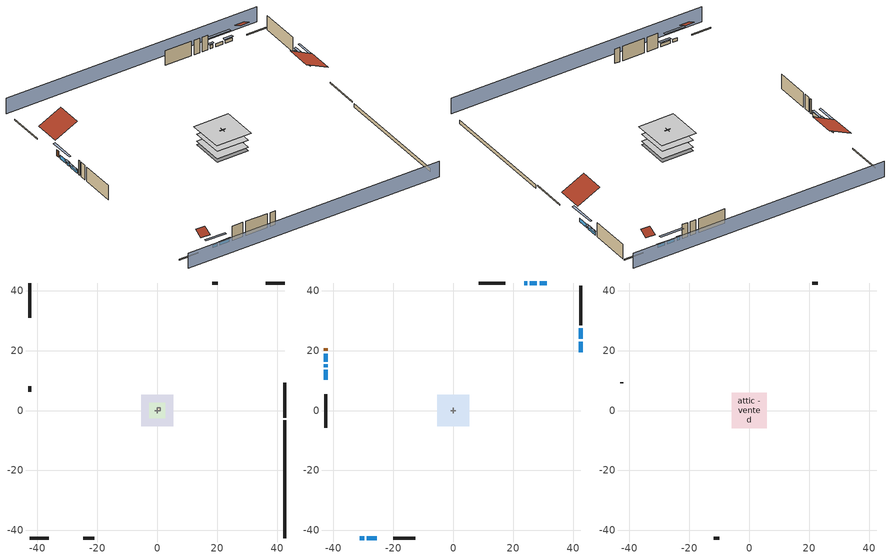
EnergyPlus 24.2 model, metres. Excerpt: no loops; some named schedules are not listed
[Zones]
crawlspace - vented
 floor foundation (Slab2 construction): -5.27,-5.27 -5.27,5.27 5.27,5.27 5.27,-5.27 z-0.91
 wall outside (RimJoist1 construction): 42.5,-2.35 42.5,9.17 z0.3:0.61
 wall outside (RimJoist2 construction): -42.5,-42.5 -36.1,-42.5 z0.3:0.61
 wall outside (RimJoist3 construction): -42.5,42.5 -42.5,30.98 z0.3:0.61
 wall outside (RimJoist4 construction): 42.5,42.5 36.1,42.5 z0.3:0.61
 wall foundation (FoundationWall1 construction): 42.5,-42.5 42.5,-3.28 z-0.91:0.3
furnace airloop ret air zone
 floor adiabatic (AdiabaticConst): 0,0 0,1 1,1 1,0 z0
 wall adiabatic (AdiabaticConst): 0,1 0,0 1,0 1,1 0,1 z0:1
 ceiling adiabatic (AdiabaticConst): 1,0 1,1 0,1 0,0 z1
garage
 floor foundation (Slab1 construction): -2.59,-2.59 -2.59,2.59 2.59,2.59 2.59,-2.59 z0
 wall outside (Wall1 construction): -24.6,-42.5 -20.94,-42.5 z0.3:5.18
 wall outside (Wall12 construction): 20.1,42.5 18.28,42.5 z0.3:5.18
 wall outside (Wall2 construction): -42.5,8.11 -42.5,6.28 z0.3:5.18
 wall to conditioned space (Wall5 construction Reversed): 0,-0.91 0,0.91 z0.3:5.18
 wall to conditioned space (Wall6 construction Reversed): 0.91,0 -0.91,0 z0.3:5.18
conditioned space
 floor to crawlspace - vented (Floor1 construction): -5.27,-5.27 -5.27,5.27 5.27,5.27 5.27,-5.27 z0.3
 floor to garage (Floor2 construction): -2.59,-2.59 -2.59,2.59 2.59,2.59 2.59,-2.59 z0.3
 floor adiabatic (AdiabaticFloorConstruction): -5.27,-5.27 -5.27,5.27 5.27,5.27 5.27,-5.27 z2.74
 wall outside (AdiabaticWallConstruction 1): -42.5,20.79 -42.5,19.87 z0.3:2.34
 wall outside (AdiabaticWallConstruction): 42.5,19.37 42.5,22.96 / 42.5,23.89 42.5,27.48 z0.3:1.52; 31.19,42.5 28.84,42.5 / 27.91,42.5 25.56,42.5 z0.3:1.34; -31.19,-42.5 -29.74,-42.5 z0.3:1.25; -28.82,-42.5 -25.53,-42.5 / -42.5,13.54 -42.5,10.31 z0.3:1.37; -42.5,18.94 -42.5,16.31 / 24.63,42.5 23.73,42.5 z0.3:1.49; -42.5,15.38 -42.5,14.47 z0.3:1.53
 wall outside (Wall3 construction): 42.5,28.41 42.5,41.58 z0.3:5.18
 wall outside (Wall4 construction): -20.02,-42.5 -12.7,-42.5 z0.3:5.18
 wall outside (Wall7 construction): -42.5,5.35 -42.5,-5.83 z0.3:5.18
 wall outside (Wall8 construction): 17.35,42.5 8.42,42.5 z0.3:5.18
 window (WindowConstruction): 42.5,19.37 42.5,22.96 z0.3:1.52
 window (WindowConstruction 9): 31.19,42.5 28.84,42.5 z0.3:1.34
 window (WindowConstruction 1): 42.5,23.89 42.5,27.48 z0.3:1.52
 window (WindowConstruction 2): -31.19,-42.5 -29.74,-42.5 z0.3:1.25
 window (WindowConstruction 3): -28.81,-42.5 -25.53,-42.5 z0.3:1.37
 window (WindowConstruction 4): -42.5,18.94 -42.5,16.31 z0.3:1.49
 window (WindowConstruction 5): -42.5,15.38 -42.5,14.47 z0.3:1.52
 window (WindowConstruction 6): -42.5,13.54 -42.5,10.31 z0.3:1.37
 window (WindowConstruction 7): 27.91,42.5 25.56,42.5 z0.3:1.34
 window (WindowConstruction 8): 24.63,42.5 23.73,42.5 z0.3:1.49
 door (Door): -42.5,20.79 -42.5,19.87 z0.3:2.34
 ceiling adiabatic (AdiabaticFloorConstruction): 5.27,-5.27 5.27,5.27 -5.27,5.27 -5.27,-5.27 z2.74
attic - vented
 floor to conditioned space (Floor3 construction Reversed): -5.87,-5.87 -5.87,5.87 5.87,5.87 5.87,-5.87 z5.18
 wall outside (Wall10 construction): 22.81,42.5 21.03,42.5 z0.3:5.18
 wall outside (Wall11 construction): -42.5,9.38 -42.5,9.03 z0.3:5.18
 wall outside (Wall9 construction): -11.77,-42.5 -10,-42.5 z0.3:5.18
 roof outside (Roof1 construction): 42.5,18.44,5.18 35.05,18.44,8.91 35.05,10.1,8.91 42.5,10.1,5.18
 roof outside (Roof2 construction): -32.12,-42.5,5.18 -32.12,-39.77,6.55 -35.17,-39.77,6.55 -35.17,-42.5,5.18
 roof outside (Roof3 construction): 32.12,42.5,5.18 32.12,39.77,6.55 35.17,39.77,6.55 35.17,42.5,5.18
 roof outside (Roof4 construction): -42.5,21.72,5.18 -35.05,21.72,8.91 -35.05,30.05,8.91 -42.5,30.05,5.18
shading: 42.5,47.08 -42.5,47.08 / -42.5,-47.08 42.5,-47.08 z0:5.18; 42.5,25.7 42.5,16.63 43.11,16.63 43.11,25.7 z4.27; 28.54,42.5 31.49,42.5 31.49,43.11 28.54,43.11 z1.65; 42.5,27.78 42.5,23.58 43.11,23.58 43.11,27.78 z1.83; -27,-42.5 -33.93,-42.5 -33.93,-43.11 -27,-43.11 z3.99; -25.23,-42.5 -29.12,-42.5 -29.12,-43.11 -25.23,-43.11 z1.68; -42.5,13.57 -42.5,21.69 -43.11,21.69 -43.11,13.57 z4.24; -42.5,14.16 -42.5,15.69 -43.11,15.69 -43.11,14.16 z1.83; -42.5,10 -42.5,13.84 -43.11,13.84 -43.11,10 z1.68; 22.82,42.5 30.65,42.5 30.65,43.11 22.82,43.11 z4.08; 23.43,42.5 24.94,42.5 24.94,43.11 23.43,43.11 z1.8
[Building]
Building 1: Terrain=Suburbs
[Site:Location]
Portland Intl Arpt_OR: Latitude {deg}=45.59; Longitude {deg}=-122.6; Time Zone {hr}=-8; Elevation {m}=33; Keep Site Location Information=Yes
[Site:GroundTemperature:Shallow]
10.2558, 8.96328, 8.85977, 9.47314, 11.9355, 14.3863, 16.5111, 17.8571, 17.9714, 16.8767, 14.8061, 12.4304
[Site:WaterMainsTemperature]
Calculation Method=Schedule; Temperature Schedule=mains temperature schedule
[Material] Roughness=Rough; Thermal Absorptance=0.9
Name | Thickness {m} | Conductivity {W/m-K} | Density {kg/m3} | Specific Heat {J/kg-K} | Solar Absorptance | Visible Absorptance
ceiling loosefill ins | 0.0846667 | 0.0480833 | 16.02 | 1046.75 | 0.7 | 0.7
ceiling stud and cavity | 0.1397 | 0.302811 | 65.682 | 1177.47 | 0.7 | 0.7
concrete 4.0 in. | 0.1016 | 1.803125 | 2242.8 | 837.4 | 0.7 | 0.7
concrete 8.0 in. | 0.2032 | 1.803125 | 2242.8 | 837.4 | 0.7 | 0.7
door material | 0.04445 | 0.0612267 | 512.64 | 1214.23 | 0.7 | 0.7
floor covering | 0.0127 | 0.0433444 | 54.468 | 1339.84 | 0.6 | 0.6
floor rigid ins; wall rigid ins | 0.512978 | 0.029427 | 32.04 | 1214.23 | 0.7 | 0.7
floor stud and cavity | 0.1397 | 0.923637 | 92.3553 | 1139.71 | 0.7 | 0.7
floor stud and cavity 1 | 0.1397 | 1.75129 | 37.0049 | 1207.88 | 0.7 | 0.7
furniture material conditioned space 1; furniture material garage 1 | 0.1524 | 0.115458 | 640.8 | 1214.23 | 0.6 | 0.6
gypsum board | 0.0127 | 0.160291 | 801 | 837.4 | 0.6 | 0.6
osb sheathing 0.5 in. | 0.0127 | 0.115458 | 512.64 | 1214.23 | 0.6 | 0.6
osb sheathing 0.5 in. 1; osb sheathing 0.5 in. 2; osb sheathing 0.5 in. 3 | 0.0127 | 0.115458 | 512.64 | 1214.23 | 0.7 | 0.7
osb sheathing 0.75 in. | 0.01905 | 0.115458 | 512.64 | 1214.23 | 0.7 | 0.7
rim joist stud and cavity | 0.0508 | 0.178688 | 50.32683 | 1063.81 | 0.6 | 0.6
roof rigid ins | 0.00329814 | 0.029427 | 32.04 | 1214.23 | 0.7 | 0.7
slate or tile shingles | 0.01905 | 0.840978 | 1899.972 | 799.717 | 0.75 | 0.75
soil 0.5 in. | 0.0127 | 1.9041 | 1842.3 | 418.7 | 0.7 | 0.7
wall stud and cavity | 0.1397 | 0.727959 | 139.0536 | 1170.24 | 0.6 | 0.6
wall stud and cavity 1 | 0.1397 | 0.550994 | 139.0536 | 1170.24 | 0.7 | 0.7
wall stud and cavity 2 | 0.1397 | 0.335416 | 139.0536 | 1170.24 | 0.7 | 0.7
wall stud and cavity 3 | 0.0889 | 0.380278 | 52.3479 | 1209.89 | 0.7 | 0.7
wall stud and cavity 4 | 0.0889 | 0.391764 | 83.0341 | 1211.67 | 0.7 | 0.7
wood siding | 0.0254 | 0.102417 | 544.68 | 1172.36 | 0.85 | 0.85
wood siding 1; wood siding 2 | 0.0254 | 0.102417 | 544.68 | 1172.36 | 0.7 | 0.7
[Material:NoMass]
Adiabatic: Roughness=Rough; Thermal Resistance {m2-K/W}=176.1; Thermal Absorptance=0.9; Solar Absorptance=0.7; Visible Absorptance=0.7
[WindowMaterial:SimpleGlazingSystem]
WindowMaterial: U-Factor {W/m2-K}=2.15764; Solar Heat Gain Coefficient=0.44
[Construction]
AdiabaticConst: Adiabatic
AdiabaticFloorConstruction: floor stud and cavity 1, floor rigid ins, osb sheathing 0.75 in., floor covering
AdiabaticWallConstruction: wood siding 1, wall rigid ins, wall stud and cavity 3, gypsum board
AdiabaticWallConstruction 1: wood siding 2, wall rigid ins, wall stud and cavity 3, gypsum board
Door: door material
Floor1 construction; Floor2 construction: floor stud and cavity, osb sheathing 0.75 in., floor covering
Floor3 construction Reversed: gypsum board, ceiling stud and cavity, ceiling loosefill ins
FoundationWall1 construction: concrete 8.0 in.
furniture construction conditioned space 1: furniture material conditioned space 1
furniture construction garage 1: furniture material garage 1
PartitionWallConstruction: gypsum board, wall stud and cavity 4, gypsum board
RimJoist1 construction; RimJoist2 construction; RimJoist3 construction; RimJoist4 construction: wood siding, rim joist stud and cavity
Roof1 construction; Roof2 construction; Roof3 construction; Roof4 construction: slate or tile shingles, roof rigid ins, osb sheathing 0.5 in.
Slab1 construction: concrete 4.0 in.
Slab2 construction: soil 0.5 in.
Wall1 construction; Wall2 construction: wood siding, osb sheathing 0.5 in. 1, wall stud and cavity
Wall10 construction; Wall11 construction; Wall12 construction; Wall9 construction: wood siding, osb sheathing 0.5 in. 3, wall stud and cavity
Wall3 construction; Wall4 construction: wood siding, osb sheathing 0.5 in. 1, wall stud and cavity 1, gypsum board
Wall5 construction Reversed: gypsum board, wall stud and cavity 2, osb sheathing 0.5 in. 2
Wall6 construction Reversed: gypsum board, wall stud and cavity 2, osb sheathing 0.5 in. 3
Wall7 construction; Wall8 construction: wood siding, osb sheathing 0.5 in. 3, wall stud and cavity 1, gypsum board
WindowConstruction; WindowConstruction 1; WindowConstruction 2; WindowConstruction 3; WindowConstruction 4; WindowConstruction 5; WindowConstruction 6; WindowConstruction 7; WindowConstruction 8; WindowConstruction 9: WindowMaterial
[Zone] Multiplier=1
Name | Volume {m3} | Part of Total Floor Area
attic - vented | 120.537 | Yes
conditioned space | 606.66 | Yes
crawlspace - vented | 135.355 | Yes
furnace airloop ret air zone | 1 | No
garage | 65.242 | Yes
[Space]
Name | Zone | Volume {m3} | Space Type
attic - vented 1 | attic - vented | 120.537
conditioned space 1 | conditioned space | 606.66
crawlspace - vented 1 | crawlspace - vented | 135.355
furnace airloop ret air space | furnace airloop ret air zone |  | Plenum Space Type
garage 1 | garage | 65.242
[ZoneInfiltration:EffectiveLeakageArea] Schedule=Always On Discrete
Name | Zone or Space | Effective Air Leakage Area {cm2} | Stack Coefficient | Wind Coefficient
infil attic - vented 1 | attic - vented 1 | 4592.05 | 0.000182513 | 4.37271e-05
infil garage 1 | garage 1 | 339.796 | 0.000129147 | 4.64657e-05
[ZoneMixing] Schedule=Always On Continuous; Design Flow Rate Calculation Method=Flow/Zone; Design Flow Rate {m3/s}=0
Name | Zone or Space | Source Zone or Space
whole house fan mix | attic - vented | conditioned space
furnace airloop_0 ZoneMixDZToCond mix | conditioned space | crawlspace - vented
furnace airloop_0 ZoneMixCondToDZ mix | crawlspace - vented | conditioned space
[SurfaceProperty:IncidentSolarMultiplier] Incident Solar Multiplier=1; Incident Solar Multiplier Schedule=trans schedule winter=0.85 summer=0.7
Window1; Window10; Window2; Window3; Window4; Window5; Window6; Window7; Window8; Window9
[InternalMass]
Name | Construction | Zone or ZoneList | Space or SpaceList | Surface Area {m2}
furniture mass conditioned space 1 | furniture construction conditioned space 1 | conditioned space | conditioned space 1 | 99.51774
partition wall mass | PartitionWallConstruction | conditioned space | conditioned space 1 | 248.794
furniture mass garage 1 | furniture construction garage 1 | garage | garage 1 | 2.67561
[Lights] Design Level Calculation Method=LightingLevel; Return Air Fraction=0; Fraction Radiant=0.6; Fraction Visible=0.2; Fraction Replaceable=1
Name | Zone or ZoneList or Space or SpaceList | Schedule | Lighting Level {W}
interior lighting | conditioned space 1 | lighting_interior | 1263.72
garage lighting | garage 1 | lighting_garage | 45.3444
[People]
occupants: Zone or ZoneList or Space or SpaceList=conditioned space 1; Number of People Schedule=occupants; Number of People Calculation Method=People; Number of People=5; Fraction Radiant=0.314171; Sensible Heat Fraction=0.56303; Activity Level Schedule=occupants activity schedule; Carbon Dioxide Generation Rate {m3/s-W}=0; Enable ASHRAE 55 Comfort Warnings=No; Mean Radiant Temperature Calculation Type=EnclosureAveraged
[ElectricEquipment] Zone or ZoneList or Space or SpaceList=conditioned space 1; Design Level Calculation Method=EquipmentLevel
Name | Schedule | Design Level {W} | Fraction Latent | Fraction Radiant | Fraction Lost
ceiling fan | ceiling_fan | 19.0413 | 0 | 0.558 | 0
clothes dryer | clothes_dryer | 2476.19 | 0.015 | 0.081 | 0.85
clothes washer | clothes_washer | 204.018 | 0.03 | 0.162 | 0.7
cooking range | cooking_range | 53.9033 | 0.16 | 0.384 | 0.2
fridge | fridge schedule | 43.7215 | 0 | 0.6 | 0
mech vent bath fan 0 | mech vent bath fan 0 schedule | 30 | 0 | 0 | 1
mech vent house fan | mech vent house fan schedule | 0 | 0 | 0 | 1
mech vent house fan cfis | mech vent house fan cfis schedule | 0 | 0 | 0 | 0
mech vent range fan 0 | mech vent range fan 0 schedule | 30 | 0 | 0 | 1
misc plug loads | plug_loads_other | 497.915 | 0.021 | 0.558 | 0.049
misc tv | plug_loads_tv | 580.371 | 0 | 0.6 | 0
whole house fan | Always On Discrete | 0 | 0 | 0 | 1
[OtherEquipment] Design Level Calculation Method=EquipmentLevel
Name | Fuel Type | Zone or ZoneList or Space or SpaceList | Schedule | Design Level {W} | Fraction Latent | Fraction Radiant | Fraction Lost
clothes dryer 1 | Electricity | conditioned space 1 | clothes_dryer | 0 | 0.015 | 0.081 | 0.85
cooking range 1 | NaturalGas | conditioned space 1 | cooking_range | 1579.75 | 0.16 | 0.384 | 0.2
furnace airloop_0 SupCondToLv; furnace airloop_0 SupSensLkToCond; mech vent house fan sensible load; water heater sens | None | conditioned space 1 | Always On Discrete | 0 | 0 | 0 | 0
furnace airloop_0 SupLatLkToCond; mech vent house fan latent load; water heater lat | None | conditioned space 1 | Always On Discrete | 0 | 1 | 0 | 0
general water use latent | None | conditioned space 1 | general water use schedule | 99.529 | 1 | 0 | 0
general water use sensible | None | conditioned space 1 | general water use schedule | -98.09 | 0 | 0.6 | 0
water heater energy adjustment1 | Electricity | conditioned space 1 | Always On Discrete | 0.01 | 0 | 0 | 1
furnace airloop_0 RetCondToDZ; furnace airloop_0 SupCondToDZ; furnace airloop_0 SupSensLkToDZ | None | crawlspace - vented 1 | Always On Discrete | 0 | 0 | 0 | 0
furnace airloop_0 SupLatLkToDZ | None | crawlspace - vented 1 | Always On Discrete | 0 | 1 | 0 | 0
furnace airloop_0 RetCondToRP; furnace airloop_0 RetSensLkToRP | None | furnace airloop ret air space | Always On Discrete | 0 | 0 | 0 | 0
furnace airloop_0 RetLatLkToRP | None | furnace airloop ret air space | Always On Discrete | 0 | 1 | 0 | 0
[ZoneInfiltration:DesignFlowRate] Schedule=Always On Discrete
Name | Zone or ZoneList or Space or SpaceList | Design Flow Rate Calculation Method | Design Flow Rate {m3/s} | Air Changes per Hour {1/hr} | Constant Term Coefficient | Temperature Term Coefficient | Velocity Term Coefficient | Velocity Squared Term Coefficient
infil flow; natural vent flow; whole house fan flow | conditioned space 1 | Flow/Zone | 0
crawlspace_vented 1 duct leakage imbalance infil flow | crawlspace - vented 1 | Flow/Zone | 0
infil crawlspace - vented 1 | crawlspace - vented 1 | AirChanges/Hour |  | 2.6013 | 1 | 0 | 0 | 0
[SurfaceProperty:ExposedFoundationPerimeter] Exposed Perimeter Calculation Method=TotalExposedPerimeter
Name | Total Exposed Perimeter {m}
Slab2 | 39.22776
Slab1 | 14.6304
[SpaceList]
Plenum Space Type: furnace airloop ret air space
[AirLoopHVAC:ReturnPlenum]
Air Loop HVAC Return Plenum 1: Zone=furnace airloop ret air zone
[Foundation:Kiva] Wall Depth Below Slab {m}=0.2032
Name | Initial Indoor Air Temperature {C} | Wall Height Above Grade {m}
Foundation Kiva 1 | 13.4258 | 0.1016
Foundation Kiva 2 | 8.3888 | 0.3048
[Foundation:Kiva:Settings]
Soil Conductivity {W/m-K}=1.9041; Soil Density {kg/m3}=1842.3; Soil Specific Heat {J/kg-K}=418.7; Ground Solar Absorptivity=0.9; Ground Thermal Absorptivity=0.9; Ground Surface Roughness {m}=0.03; Far-Field Width {m}=40; Deep-Ground Boundary Condition=ZeroFlux; Deep-Ground Depth {m}=40; Minimum Cell Dimension {m}=0.2; Maximum Cell Growth Coefficient=3; Simulation Timestep=Timestep
[Exterior:Lights]
exterior lighting: Schedule=exterior lighting schedule; Design Level {W}=53.829
[EnergyManagementSystem:Sensor] Output:Variable or Output:Meter Index Key=crawlspace - vented
Name | Output:Variable or Output:Meter
furnace_airloop_0_DZ_T_s | Zone Air Temperature
furnace_airloop_0_DZ_W_s | Zone Mean Air Humidity Ratio
[Schedule:Constant]
Name | Hourly Value
Always On Continuous; mech vent house fan schedule; mech vent house fan cfis schedule; Always On Discrete | 1
occupants activity schedule | 117.228
fridge schedule | 0
[Schedule:Day:Interval]
trans schedule winter=0.85 summer=0.7 day; trans schedule winter=0.85 summer=0.7 day 2: No, 24:00, 0.85
trans schedule winter=0.85 summer=0.7 day 1: No, 24:00, 0.7
trans schedule winter=0.85 summer=0.7 default day; mech vent bath fan 0 schedule default day; mech vent range fan 0 schedule default day; general water use schedule default day; exterior lighting schedule default day: No, 24:00, 0
mech vent bath fan 0 schedule day: No, 22:00, 0, 23:00, 1, 24:00, 0
mech vent range fan 0 schedule day: No, 19:00, 0, 20:00, 1, 24:00, 0
general water use schedule day: No, 01:00, 0.315068, 03:00, 0.287671, 04:00, 0.342466, 05:00, 0.369863, 06:00, 0.520548, 07:00, 0.60274, 08:00, 0.534247, 10:00, 0.506849, 11:00, 0.465753, 14:00, 0.479452, 15:00, 0.534247, 16:00, 0.589041, 17:00, 0.69863, 18:00, 0.876712, 19:00, 0.890411, 20:00, 0.986301, 21:00, 1, 22:00, 0.863014, 23:00, 0.616438, 24:00, 0.465753
exterior lighting schedule day: No, 01:00, 0.566667, 03:00, 0.524167, 05:00, 0.495833, 06:00, 0.5525, 07:00, 0.623333, 08:00, 0.580833, 09:00, 0.439167, 10:00, 0.354167, 12:00, 0.34, 13:00, 0.354167, 14:00, 0.396667, 15:00, 0.425, 16:00, 0.495833, 17:00, 0.623333, 18:00, 0.793333, 19:00, 0.906667, 20:00, 0.963333, 21:00, 0.991667, 22:00, 0.920833, 23:00, 0.793333, 24:00, 0.665833
exterior lighting schedule day 1: No, 01:00, 0.528571, 03:00, 0.488929, 05:00, 0.4625, 06:00, 0.515357, 07:00, 0.581429, 08:00, 0.541786, 09:00, 0.409643, 10:00, 0.330357, 12:00, 0.317143, 13:00, 0.330357, 14:00, 0.37, 15:00, 0.396429, 16:00, 0.4625, 17:00, 0.581429, 18:00, 0.74, 19:00, 0.845714, 20:00, 0.898571, 21:00, 0.925, 22:00, 0.858929, 23:00, 0.74, 24:00, 0.621071
exterior lighting schedule day 2: No, 01:00, 0.485714, 03:00, 0.449286, 05:00, 0.425, 06:00, 0.473571, 07:00, 0.534286, 08:00, 0.497857, 09:00, 0.376429, 10:00, 0.303571, 12:00, 0.291429, 13:00, 0.303571, 14:00, 0.34, 15:00, 0.364286, 16:00, 0.425, 17:00, 0.534286, 18:00, 0.68, 19:00, 0.777143, 20:00, 0.825714, 21:00, 0.85, 22:00, 0.789286, 23:00, 0.68, 24:00, 0.570714
exterior lighting schedule day 3: No, 01:00, 0.442857, 03:00, 0.409643, 05:00, 0.3875, 06:00, 0.431786, 07:00, 0.487143, 08:00, 0.453929, 09:00, 0.343214, 10:00, 0.276786, 12:00, 0.265714, 13:00, 0.276786, 14:00, 0.31, 15:00, 0.332143, 16:00, 0.3875, 17:00, 0.487143, 18:00, 0.62, 19:00, 0.708571, 20:00, 0.752857, 21:00, 0.775, 22:00, 0.719643, 23:00, 0.62, 24:00, 0.520357
[Schedule:Week:Daily]
trans schedule winter=0.85 summer=0.7 Week Rule - Jan1-May26: trans schedule winter=0.85 summer=0.7 day, trans schedule winter=0.85 summer=0.7 day, trans schedule winter=0.85 summer=0.7 day, trans schedule winter=0.85 summer=0.7 day, trans schedule winter=0.85 summer=0.7 day, trans schedule winter=0.85 summer=0.7 day, trans schedule winter=0.85 summer=0.7 day, trans schedule winter=0.85 summer=0.7 default day, trans schedule winter=0.85 summer=0.7 default day, trans schedule winter=0.85 summer=0.7 default day, trans schedule winter=0.85 summer=0.7 default day, trans schedule winter=0.85 summer=0.7 default day
trans schedule winter=0.85 summer=0.7 Week Rule - May27-Jun2: trans schedule winter=0.85 summer=0.7 day, trans schedule winter=0.85 summer=0.7 day, trans schedule winter=0.85 summer=0.7 day, trans schedule winter=0.85 summer=0.7 day, trans schedule winter=0.85 summer=0.7 day, trans schedule winter=0.85 summer=0.7 day 1, trans schedule winter=0.85 summer=0.7 day 1, trans schedule winter=0.85 summer=0.7 default day, trans schedule winter=0.85 summer=0.7 default day, trans schedule winter=0.85 summer=0.7 default day, trans schedule winter=0.85 summer=0.7 default day, trans schedule winter=0.85 summer=0.7 default day
trans schedule winter=0.85 summer=0.7 Week Rule - Jun3-Sep29: trans schedule winter=0.85 summer=0.7 day 1, trans schedule winter=0.85 summer=0.7 day 1, trans schedule winter=0.85 summer=0.7 day 1, trans schedule winter=0.85 summer=0.7 day 1, trans schedule winter=0.85 summer=0.7 day 1, trans schedule winter=0.85 summer=0.7 day 1, trans schedule winter=0.85 summer=0.7 day 1, trans schedule winter=0.85 summer=0.7 default day, trans schedule winter=0.85 summer=0.7 default day, trans schedule winter=0.85 summer=0.7 default day, trans schedule winter=0.85 summer=0.7 default day, trans schedule winter=0.85 summer=0.7 default day
trans schedule winter=0.85 summer=0.7 Week Rule - Sep30-Oct6: trans schedule winter=0.85 summer=0.7 day 1, trans schedule winter=0.85 summer=0.7 day 2, trans schedule winter=0.85 summer=0.7 day 2, trans schedule winter=0.85 summer=0.7 day 2, trans schedule winter=0.85 summer=0.7 day 2, trans schedule winter=0.85 summer=0.7 day 2, trans schedule winter=0.85 summer=0.7 day 2, trans schedule winter=0.85 summer=0.7 default day, trans schedule winter=0.85 summer=0.7 default day, trans schedule winter=0.85 summer=0.7 default day, trans schedule winter=0.85 summer=0.7 default day, trans schedule winter=0.85 summer=0.7 default day
trans schedule winter=0.85 summer=0.7 Week Rule - Oct7-Dec31: trans schedule winter=0.85 summer=0.7 day 2, trans schedule winter=0.85 summer=0.7 day 2, trans schedule winter=0.85 summer=0.7 day 2, trans schedule winter=0.85 summer=0.7 day 2, trans schedule winter=0.85 summer=0.7 day 2, trans schedule winter=0.85 summer=0.7 day 2, trans schedule winter=0.85 summer=0.7 day 2, trans schedule winter=0.85 summer=0.7 default day, trans schedule winter=0.85 summer=0.7 default day, trans schedule winter=0.85 summer=0.7 default day, trans schedule winter=0.85 summer=0.7 default day, trans schedule winter=0.85 summer=0.7 default day
mech vent bath fan 0 schedule Week Rule - Jan1-Dec31: mech vent bath fan 0 schedule day, mech vent bath fan 0 schedule day, mech vent bath fan 0 schedule day, mech vent bath fan 0 schedule day, mech vent bath fan 0 schedule day, mech vent bath fan 0 schedule day, mech vent bath fan 0 schedule day, mech vent bath fan 0 schedule default day, mech vent bath fan 0 schedule default day, mech vent bath fan 0 schedule default day, mech vent bath fan 0 schedule default day, mech vent bath fan 0 schedule default day
mech vent range fan 0 schedule Week Rule - Jan1-Dec31: mech vent range fan 0 schedule day, mech vent range fan 0 schedule day, mech vent range fan 0 schedule day, mech vent range fan 0 schedule day, mech vent range fan 0 schedule day, mech vent range fan 0 schedule day, mech vent range fan 0 schedule day, mech vent range fan 0 schedule default day, mech vent range fan 0 schedule default day, mech vent range fan 0 schedule default day, mech vent range fan 0 schedule default day, mech vent range fan 0 schedule default day
general water use schedule Week Rule - Jan1-Dec31: general water use schedule day, general water use schedule day, general water use schedule day, general water use schedule day, general water use schedule day, general water use schedule day, general water use schedule day, general water use schedule default day, general water use schedule default day, general water use schedule default day, general water use schedule default day, general water use schedule default day
exterior lighting schedule Week Rule - Jan1-Jan27: exterior lighting schedule day, exterior lighting schedule day, exterior lighting schedule day, exterior lighting schedule day, exterior lighting schedule day, exterior lighting schedule day, exterior lighting schedule day, exterior lighting schedule default day, exterior lighting schedule default day, exterior lighting schedule default day, exterior lighting schedule default day, exterior lighting schedule default day
exterior lighting schedule Week Rule - Jan28-Feb3: exterior lighting schedule day, exterior lighting schedule day, exterior lighting schedule day, exterior lighting schedule day, exterior lighting schedule day 1, exterior lighting schedule day 1, exterior lighting schedule day 1, exterior lighting schedule default day, exterior lighting schedule default day, exterior lighting schedule default day, exterior lighting schedule default day, exterior lighting schedule default day
exterior lighting schedule Week Rule - Feb4-Feb24: exterior lighting schedule day 1, exterior lighting schedule day 1, exterior lighting schedule day 1, exterior lighting schedule day 1, exterior lighting schedule day 1, exterior lighting schedule day 1, exterior lighting schedule day 1, exterior lighting schedule default day, exterior lighting schedule default day, exterior lighting schedule default day, exterior lighting schedule default day, exterior lighting schedule default day
exterior lighting schedule Week Rule - Feb25-Mar3: exterior lighting schedule day 1, exterior lighting schedule day 1, exterior lighting schedule day 1, exterior lighting schedule day 1, exterior lighting schedule day 2, exterior lighting schedule day 2, exterior lighting schedule day 2, exterior lighting schedule default day, exterior lighting schedule default day, exterior lighting schedule default day, exterior lighting schedule default day, exterior lighting schedule default day
exterior lighting schedule Week Rule - Mar4-Mar31: exterior lighting schedule day 2, exterior lighting schedule day 2, exterior lighting schedule day 2, exterior lighting schedule day 2, exterior lighting schedule day 2, exterior lighting schedule day 2, exterior lighting schedule day 2, exterior lighting schedule default day, exterior lighting schedule default day, exterior lighting schedule default day, exterior lighting schedule default day, exterior lighting schedule default day
exterior lighting schedule Week Rule - Apr1-Apr28: exterior lighting schedule day 3, exterior lighting schedule day 3, exterior lighting schedule day 3, exterior lighting schedule day 3, exterior lighting schedule day 3, exterior lighting schedule day 3, exterior lighting schedule day 3, exterior lighting schedule default day, exterior lighting schedule default day, exterior lighting schedule default day, exterior lighting schedule default day, exterior lighting schedule default day
exterior lighting schedule Week Rule - Apr29-May5: exterior lighting schedule day 3, exterior lighting schedule day 3, exterior lighting schedule day 4, exterior lighting schedule day 4, exterior lighting schedule day 4, exterior lighting schedule day 4, exterior lighting schedule day 4, exterior lighting schedule default day, exterior lighting schedule default day, exterior lighting schedule default day, exterior lighting schedule default day, exterior lighting schedule default day
exterior lighting schedule Week Rule - May6-May26: exterior lighting schedule day 4, exterior lighting schedule day 4, exterior lighting schedule day 4, exterior lighting schedule day 4, exterior lighting schedule day 4, exterior lighting schedule day 4, exterior lighting schedule day 4, exterior lighting schedule default day, exterior lighting schedule default day, exterior lighting schedule default day, exterior lighting schedule default day, exterior lighting schedule default day
exterior lighting schedule Week Rule - May27-Jun2: exterior lighting schedule day 4, exterior lighting schedule day 4, exterior lighting schedule day 4, exterior lighting schedule day 4, exterior lighting schedule day 4, exterior lighting schedule day 5, exterior lighting schedule day 5, exterior lighting schedule default day, exterior lighting schedule default day, exterior lighting schedule default day, exterior lighting schedule default day, exterior lighting schedule default day
exterior lighting schedule Week Rule - Jun3-Jun30: exterior lighting schedule day 5, exterior lighting schedule day 5, exterior lighting schedule day 5, exterior lighting schedule day 5, exterior lighting schedule day 5, exterior lighting schedule day 5, exterior lighting schedule day 5, exterior lighting schedule default day, exterior lighting schedule default day, exterior lighting schedule default day, exterior lighting schedule default day, exterior lighting schedule default day
exterior lighting schedule Week Rule - Jul1-Jul28: exterior lighting schedule day 6, exterior lighting schedule day 6, exterior lighting schedule day 6, exterior lighting schedule day 6, exterior lighting schedule day 6, exterior lighting schedule day 6, exterior lighting schedule day 6, exterior lighting schedule default day, exterior lighting schedule default day, exterior lighting schedule default day, exterior lighting schedule default day, exterior lighting schedule default day
exterior lighting schedule Week Rule - Jul29-Aug4: exterior lighting schedule day 6, exterior lighting schedule day 6, exterior lighting schedule day 6, exterior lighting schedule day 7, exterior lighting schedule day 7, exterior lighting schedule day 7, exterior lighting schedule day 7, exterior lighting schedule default day, exterior lighting schedule default day, exterior lighting schedule default day, exterior lighting schedule default day, exterior lighting schedule default day
exterior lighting schedule Week Rule - Aug5-Aug25: exterior lighting schedule day 7, exterior lighting schedule day 7, exterior lighting schedule day 7, exterior lighting schedule day 7, exterior lighting schedule day 7, exterior lighting schedule day 7, exterior lighting schedule day 7, exterior lighting schedule default day, exterior lighting schedule default day, exterior lighting schedule default day, exterior lighting schedule default day, exterior lighting schedule default day
exterior lighting schedule Week Rule - Aug26-Sep1: exterior lighting schedule day 7, exterior lighting schedule day 7, exterior lighting schedule day 7, exterior lighting schedule day 7, exterior lighting schedule day 7, exterior lighting schedule day 7, exterior lighting schedule day 8, exterior lighting schedule default day, exterior lighting schedule default day, exterior lighting schedule default day, exterior lighting schedule default day, exterior lighting schedule default day
exterior lighting schedule Week Rule - Sep2-Sep29: exterior lighting schedule day 8, exterior lighting schedule day 8, exterior lighting schedule day 8, exterior lighting schedule day 8, exterior lighting schedule day 8, exterior lighting schedule day 8, exterior lighting schedule day 8, exterior lighting schedule default day, exterior lighting schedule default day, exterior lighting schedule default day, exterior lighting schedule default day, exterior lighting schedule default day
exterior lighting schedule Week Rule - Sep30-Oct6: exterior lighting schedule day 8, exterior lighting schedule day 9, exterior lighting schedule day 9, exterior lighting schedule day 9, exterior lighting schedule day 9, exterior lighting schedule day 9, exterior lighting schedule day 9, exterior lighting schedule default day, exterior lighting schedule default day, exterior lighting schedule default day, exterior lighting schedule default day, exterior lighting schedule default day
exterior lighting schedule Week Rule - Oct7-Oct27: exterior lighting schedule day 9, exterior lighting schedule day 9, exterior lighting schedule day 9, exterior lighting schedule day 9, exterior lighting schedule day 9, exterior lighting schedule day 9, exterior lighting schedule day 9, exterior lighting schedule default day, exterior lighting schedule default day, exterior lighting schedule default day, exterior lighting schedule default day, exterior lighting schedule default day
exterior lighting schedule Week Rule - Oct28-Nov3: exterior lighting schedule day 9, exterior lighting schedule day 9, exterior lighting schedule day 9, exterior lighting schedule day 9, exterior lighting schedule day 10, exterior lighting schedule day 10, exterior lighting schedule day 10, exterior lighting schedule default day, exterior lighting schedule default day, exterior lighting schedule default day, exterior lighting schedule default day, exterior lighting schedule default day
exterior lighting schedule Week Rule - Nov4-Nov24: exterior lighting schedule day 10, exterior lighting schedule day 10, exterior lighting schedule day 10, exterior lighting schedule day 10, exterior lighting schedule day 10, exterior lighting schedule day 10, exterior lighting schedule day 10, exterior lighting schedule default day, exterior lighting schedule default day, exterior lighting schedule default day, exterior lighting schedule default day, exterior lighting schedule default day
exterior lighting schedule Week Rule - Nov25-Dec1: exterior lighting schedule day 10, exterior lighting schedule day 10, exterior lighting schedule day 10, exterior lighting schedule day 10, exterior lighting schedule day 10, exterior lighting schedule day 10, exterior lighting schedule day 11, exterior lighting schedule default day, exterior lighting schedule default day, exterior lighting schedule default day, exterior lighting schedule default day, exterior lighting schedule default day
exterior lighting schedule Week Rule - Dec2-Dec31: exterior lighting schedule day 11, exterior lighting schedule day 11, exterior lighting schedule day 11, exterior lighting schedule day 11, exterior lighting schedule day 11, exterior lighting schedule day 11, exterior lighting schedule day 11, exterior lighting schedule default day, exterior lighting schedule default day, exterior lighting schedule default day, exterior lighting schedule default day, exterior lighting schedule default day
[Schedule:Year]
trans schedule winter=0.85 summer=0.7: trans schedule winter=0.85 summer=0.7 Week Rule - Jan1-May26, 1, 1, 5, 26, trans schedule winter=0.85 summer=0.7 Week Rule - May27-Jun2, 5, 27, 6, 2, trans schedule winter=0.85 summer=0.7 Week Rule - Jun3-Sep29, 6, 3, 9, 29, trans schedule winter=0.85 summer=0.7 Week Rule - Sep30-Oct6, 9, 30, 10, 6, trans schedule winter=0.85 summer=0.7 Week Rule - Oct7-Dec31, 10, 7, 12, 31
mech vent bath fan 0 schedule: mech vent bath fan 0 schedule Week Rule - Jan1-Dec31, 1, 1, 12, 31
mech vent range fan 0 schedule: mech vent range fan 0 schedule Week Rule - Jan1-Dec31, 1, 1, 12, 31
general water use schedule: general water use schedule Week Rule - Jan1-Dec31, 1, 1, 12, 31
exterior lighting schedule: exterior lighting schedule Week Rule - Jan1-Jan27, 1, 1, 1, 27, exterior lighting schedule Week Rule - Jan28-Feb3, 1, 28, 2, 3, exterior lighting schedule Week Rule - Feb4-Feb24, 2, 4, 2, 24, exterior lighting schedule Week Rule - Feb25-Mar3, 2, 25, 3, 3, exterior lighting schedule Week Rule - Mar4-Mar31, 3, 4, 3, 31, exterior lighting schedule Week Rule - Apr1-Apr28, 4, 1, 4, 28, exterior lighting schedule Week Rule - Apr29-May5, 4, 29, 5, 5, exterior lighting schedule Week Rule - May6-May26, 5, 6, 5, 26, exterior lighting schedule Week Rule - May27-Jun2, 5, 27, 6, 2, exterior lighting schedule Week Rule - Jun3-Jun30, 6, 3, 6, 30, exterior lighting schedule Week Rule - Jul1-Jul28, 7, 1, 7, 28, exterior lighting schedule Week Rule - Jul29-Aug4, 7, 29, 8, 4, exterior lighting schedule Week Rule - Aug5-Aug25, 8, 5, 8, 25, exterior lighting schedule Week Rule - Aug26-Sep1, 8, 26, 9, 1, exterior lighting schedule Week Rule - Sep2-Sep29, 9, 2, 9, 29, exterior lighting schedule Week Rule - Sep30-Oct6, 9, 30, 10, 6, exterior lighting schedule Week Rule - Oct7-Oct27, 10, 7, 10, 27, exterior lighting schedule Week Rule - Oct28-Nov3, 10, 28, 11, 3, exterior lighting schedule Week Rule - Nov4-Nov24, 11, 4, 11, 24, exterior lighting schedule Week Rule - Nov25-Dec1, 11, 25, 12, 1, exterior lighting schedule Week Rule - Dec2-Dec31, 12, 2, 12, 31
[Schedule:File] File=in.schedules.csv; Rows to Skip at Top=1; Number of Hours of Data=8760; Column Separator=Comma; Interpolate to Timestep=Yes; Minutes per Item=15; Adjust Schedule for Daylight Savings=Yes
Name | Column Number
lighting_interior | 5
occupants | 1
ceiling_fan | 4
clothes_dryer | 9
clothes_washer | 8
cooking_range | 10
plug_loads_other | 2
plug_loads_tv | 3
lighting_garage | 6
[Schedule:Compact]
mains temperature schedule: Through: 01/01, For: AllDays, Until: 24:00, 13.0633, Through: 01/02, For: AllDays, Until: 24:00, 13.0189, Through: 01/03, For: AllDays, Until: 24:00, 12.975, Through: 01/04, For: AllDays, Until: 24:00, 12.9328, Through: 01/05, For: AllDays, Until: 24:00, 12.8917, Through: 01/06, For: AllDays, Until: 24:00, 12.8517, Through: 01/07, For: AllDays, Until: 24:00, 12.8122, Through: 01/08, For: AllDays, Until: 24:00, 12.7744, Through: 01/09, For: AllDays, Until: 24:00, 12.7378, Through: 01/10, For: AllDays, Until: 24:00, 12.7017, Through: 01/11, For: AllDays, Until: 24:00, 12.6672, Through: 01/12, For: AllDays, Until: 24:00, 12.6339, Through: 01/13, For: AllDays, Until: 24:00, 12.6017, Through: 01/14, For: AllDays, Until: 24:00, 12.5706, Through: 01/15, For: AllDays, Until: 24:00, 12.5411, Through: 01/16, For: AllDays, Until: 24:00, 12.5122, Through: 01/17, For: AllDays, Until: 24:00, 12.485, Through: 01/18, For: AllDays, Until: 24:00, 12.4583, Through: 01/19, For: AllDays, Until: 24:00, 12.4333, Through: 01/20, For: AllDays, Until: 24:00, 12.41, Through: 01/21, For: AllDays, Until: 24:00, 12.3872, Through: 01/22, For: AllDays, Until: 24:00, 12.3661, Through: 01/23, For: AllDays, Until: 24:00, 12.3456, Through: 01/24, For: AllDays, Until: 24:00, 12.3272, Through: 01/25, For: AllDays, Until: 24:00, 12.3094, Through: 01/26, For: AllDays, Until: 24:00, 12.2933, Through: 01/27, For: AllDays, Until: 24:00, 12.2783, Through: 01/28, For: AllDays, Until: 24:00, 12.2644, Through: 01/29, For: AllDays, Until: 24:00, 12.2517, Through: 01/30, For: AllDays, Until: 24:00, 12.2406, Through: 01/31, For: AllDays, Until: 24:00, 12.2306, Through: 02/01, For: AllDays, Until: 24:00, 12.2222, Through: 02/02, For: AllDays, Until: 24:00, 12.215, Through: 02/03, For: AllDays, Until: 24:00, 12.2089, Through: 02/04, For: AllDays, Until: 24:00, 12.2039, Through: 02/05, For: AllDays, Until: 24:00, 12.2006, Through: 02/06, For: AllDays, Until: 24:00, 12.1983, Through: 02/07, For: AllDays, Until: 24:00, 12.1978, Through: 02/08, For: AllDays, Until: 24:00, 12.1978, Through: 02/09, For: AllDays, Until: 24:00, 12.2, Through: 02/10, For: AllDays, Until: 24:00, 12.2028, Through: 02/11, For: AllDays, Until: 24:00, 12.2072, Through: 02/12, For: AllDays, Until: 24:00, 12.2128, Through: 02/13, For: AllDays, Until: 24:00, 12.2194, Through: 02/14, For: AllDays, Until: 24:00, 12.2278, Through: 02/15, For: AllDays, Until: 24:00, 12.2372, Through: 02/16, For: AllDays, Until: 24:00, 12.2483, Through: 02/17, For: AllDays, Until: 24:00, 12.26, Through: 02/18, For: AllDays, Until: 24:00, 12.2733, Through: 02/19, For: AllDays, Until: 24:00, 12.2883, Through: 02/20, For: AllDays, Until: 24:00, 12.3039, Through: 02/21, For: AllDays, Until: 24:00, 12.3211, Through: 02/22, For: AllDays, Until: 24:00, 12.3394, Through: 02/23, For: AllDays, Until: 24:00, 12.3594, Through: 02/24, For: AllDays, Until: 24:00, 12.38, Through: 02/25, For: AllDays, Until: 24:00, 12.4022, Through: 02/26, For: AllDays, Until: 24:00, 12.4256, Through: 02/27, For: AllDays, Until: 24:00, 12.4506, Through: 02/28, For: AllDays, Until: 24:00, 12.4761, Through: 03/01, For: AllDays, Until: 24:00, 12.5033, Through: 03/02, For: AllDays, Until: 24:00, 12.5317, Through: 03/03, For: AllDays, Until: 24:00, 12.5611, Through: 03/04, For: AllDays, Until: 24:00, 12.5917, Through: 03/05, For: AllDays, Until: 24:00, 12.6233, Through: 03/06, For: AllDays, Until: 24:00, 12.6567, Through: 03/07, For: AllDays, Until: 24:00, 12.6906, Through: 03/08, For: AllDays, Until: 24:00, 12.7261, Through: 03/09, For: AllDays, Until: 24:00, 12.7628, Through: 03/10, For: AllDays, Until: 24:00, 12.8, Through: 03/11, For: AllDays, Until: 24:00, 12.8389, Through: 03/12, For: AllDays, Until: 24:00, 12.8789, Through: 03/13, For: AllDays, Until: 24:00, 12.9194, Through: 03/14, For: AllDays, Until: 24:00, 12.9617, Through: 03/15, For: AllDays, Until: 24:00, 13.0044, Through: 03/16, For: AllDays, Until: 24:00, 13.0489, Through: 03/17, For: AllDays, Until: 24:00, 13.0939, Through: 03/18, For: AllDays, Until: 24:00, 13.14, Through: 03/19, For: AllDays, Until: 24:00, 13.1872, Through: 03/20, For: AllDays, Until: 24:00, 13.2356, Through: 03/21, For: AllDays, Until: 24:00, 13.285, Through: 03/22, For: AllDays, Until: 24:00, 13.335, Through: 03/23, For: AllDays, Until: 24:00, 13.3861, Through: 03/24, For: AllDays, Until: 24:00, 13.4383, Through: 03/25, For: AllDays, Until: 24:00, 13.4911, Through: 03/26, For: AllDays, Until: 24:00, 13.545, Through: 03/27, For: AllDays, Until: 24:00, 13.6, Through: 03/28, For: AllDays, Until: 24:00, 13.6556, Through: 03/29, For: AllDays, Until: 24:00, 13.7122, Through: 03/30, For: AllDays, Until: 24:00, 13.77, Through: 03/31, For: AllDays, Until: 24:00, 13.8283, Through: 04/01, For: AllDays, Until: 24:00, 13.8872, Through: 04/02, For: AllDays, Until: 24:00, 13.9472, Through: 04/03, For: AllDays, Until: 24:00, 14.0078, Through: 04/04, For: AllDays, Until: 24:00, 14.0689, Through: 04/05, For: AllDays, Until: 24:00, 14.1311, Through: 04/06, For: AllDays, Until: 24:00, 14.1944, Through: 04/07, For: AllDays, Until: 24:00, 14.2578, Through: 04/08, For: AllDays, Until: 24:00, 14.3222, Through: 04/09, For: AllDays, Until: 24:00, 14.3872, Through: 04/10, For: AllDays, Until: 24:00, 14.4528, Through: 04/11, For: AllDays, Until: 24:00, 14.5189, Through: 04/12, For: AllDays, Until: 24:00, 14.5856, Through: 04/13, For: AllDays, Until: 24:00, 14.6533, Through: 04/14, For: AllDays, Until: 24:00, 14.7211, Through: 04/15, For: AllDays, Until: 24:00, 14.7894, Through: 04/16, For: AllDays, Until: 24:00, 14.8589, Through: 04/17, For: AllDays, Until: 24:00, 14.9283, Through: 04/18, For: AllDays, Until: 24:00, 14.9983, Through: 04/19, For: AllDays, Until: 24:00, 15.0689, Through: 04/20, For: AllDays, Until: 24:00, 15.14, Through: 04/21, For: AllDays, Until: 24:00, 15.2111, Through: 04/22, For: AllDays, Until: 24:00, 15.2833, Through: 04/23, For: AllDays, Until: 24:00, 15.3556, Through: 04/24, For: AllDays, Until: 24:00, 15.4278, Through: 04/25, For: AllDays, Until: 24:00, 15.5006, Through: 04/26, For: AllDays, Until: 24:00, 15.5739, Through: 04/27, For: AllDays, Until: 24:00, 15.6478, Through: 04/28, For: AllDays, Until: 24:00, 15.7211, Through: 04/29, For: AllDays, Until: 24:00, 15.7956, Through: 04/30, For: AllDays, Until: 24:00, 15.8694, Through: 05/01, For: AllDays, Until: 24:00, 15.9439, Through: 05/02, For: AllDays, Until: 24:00, 16.0189, Through: 05/03, For: AllDays, Until: 24:00, 16.0939, Through: 05/04, For: AllDays, Until: 24:00, 16.1689, Through: 05/05, For: AllDays, Until: 24:00, 16.2439, Through: 05/06, For: AllDays, Until: 24:00, 16.3189, Through: 05/07, For: AllDays, Until: 24:00, 16.3944, Through: 05/08, For: AllDays, Until: 24:00, 16.4694, Through: 05/09, For: AllDays, Until: 24:00, 16.545, Through: 05/10, For: AllDays, Until: 24:00, 16.6206, Through: 05/11, For: AllDays, Until: 24:00, 16.6956, Through: 05/12, For: AllDays, Until: 24:00, 16.7711, Through: 05/13, For: AllDays, Until: 24:00, 16.8461, Through: 05/14, For: AllDays, Until: 24:00, 16.9217, Through: 05/15, For: AllDays, Until: 24:00, 16.9967, Through: 05/16, For: AllDays, Until: 24:00, 17.0717, Through: 05/17, For: AllDays, Until: 24:00, 17.1467, Through: 05/18, For: AllDays, Until: 24:00, 17.2211, Through: 05/19, For: AllDays, Until: 24:00, 17.2956, Through: 05/20, For: AllDays, Until: 24:00, 17.37, Through: 05/21, For: AllDays, Until: 24:00, 17.4439, Through: 05/22, For: AllDays, Until: 24:00, 17.5178, Through: 05/23, For: AllDays, Until: 24:00, 17.5911, Through: 05/24, For: AllDays, Until: 24:00, 17.6644, Through: 05/25, For: AllDays, Until: 24:00, 17.7372, Through: 05/26, For: AllDays, Until: 24:00, 17.8094, Through: 05/27, For: AllDays, Until: 24:00, 17.8817, Through: 05/28, For: AllDays, Until: 24:00, 17.9533, Through: 05/29, For: AllDays, Until: 24:00, 18.025, Through: 05/30, For: AllDays, Until: 24:00, 18.0961, Through: 05/31, For: AllDays, Until: 24:00, 18.1661, Through: 06/01, For: AllDays, Until: 24:00, 18.2361, Through: 06/02, For: AllDays, Until: 24:00, 18.3061, Through: 06/03, For: AllDays, Until: 24:00, 18.375, Through: 06/04, For: AllDays, Until: 24:00, 18.4433, Through: 06/05, For: AllDays, Until: 24:00, 18.5111, Through: 06/06, For: AllDays, Until: 24:00, 18.5789, Through: 06/07, For: AllDays, Until: 24:00, 18.6456, Through: 06/08, For: AllDays, Until: 24:00, 18.7117, Through: 06/09, For: AllDays, Until: 24:00, 18.7772, Through: 06/10, For: AllDays, Until: 24:00, 18.8417, Through: 06/11, For: AllDays, Until: 24:00, 18.9061, Through: 06/12, For: AllDays, Until: 24:00, 18.9694, Through: 06/13, For: AllDays, Until: 24:00, 19.0322, Through: 06/14, For: AllDays, Until: 24:00, 19.0944, Through: 06/15, For: AllDays, Until: 24:00, 19.1556, Through: 06/16, For: AllDays, Until: 24:00, 19.2167, Through: 06/17, For: AllDays, Until: 24:00, 19.2761, Through: 06/18, For: AllDays, Until: 24:00, 19.335, Through: 06/19, For: AllDays, Until: 24:00, 19.3933, Through: 06/20, For: AllDays, Until: 24:00, 19.4506, Through: 06/21, For: AllDays, Until: 24:00, 19.5072, Through: 06/22, For: AllDays, Until: 24:00, 19.5628, Through: 06/23, For: AllDays, Until: 24:00, 19.6172, Through: 06/24, For: AllDays, Until: 24:00, 19.6711, Through: 06/25, For: AllDays, Until: 24:00, 19.7244, Through: 06/26, For: AllDays, Until: 24:00, 19.7761, Through: 06/27, For: AllDays, Until: 24:00, 19.8272, Through: 06/28, For: AllDays, Until: 24:00, 19.8772, Through: 06/29, For: AllDays, Until: 24:00, 19.9267, Through: 06/30, For: AllDays, Until: 24:00, 19.9744, Through: 07/01, For: AllDays, Until: 24:00, 20.0217, Through: 07/02, For: AllDays, Until: 24:00, 20.0678, Through: 07/03, For: AllDays, Until: 24:00, 20.1128, Through: 07/04, For: AllDays, Until: 24:00, 20.1567, Through: 07/05, For: AllDays, Until: 24:00, 20.1994, Through: 07/06, For: AllDays, Until: 24:00, 20.2417, Through: 07/07, For: AllDays, Until: 24:00, 20.2822, Through: 07/08, For: AllDays, Until: 24:00, 20.3222, Through: 07/09, For: AllDays, Until: 24:00, 20.3606, Through: 07/10, For: AllDays, Until: 24:00, 20.3978, Through: 07/11, For: AllDays, Until: 24:00, 20.4344, Through: 07/12, For: AllDays, Until: 24:00, 20.4694, Through: 07/13, For: AllDays, Until: 24:00, 20.5033, Through: 07/14, For: AllDays, Until: 24:00, 20.5367, Through: 07/15, For: AllDays, Until: 24:00, 20.5683, Through: 07/16, For: AllDays, Until: 24:00, 20.5983, Through: 07/17, For: AllDays, Until: 24:00, 20.6278, Through: 07/18, For: AllDays, Until: 24:00, 20.6561, Through: 07/19, For: AllDays, Until: 24:00, 20.6828, Through: 07/20, For: AllDays, Until: 24:00, 20.7089, Through: 07/21, For: AllDays, Until: 24:00, 20.7333, Through: 07/22, For: AllDays, Until: 24:00, 20.7561, Through: 07/23, For: AllDays, Until: 24:00, 20.7783, Through: 07/24, For: AllDays, Until: 24:00, 20.7989, Through: 07/25, For: AllDays, Until: 24:00, 20.8189, Through: 07/26, For: AllDays, Until: 24:00, 20.8367, Through: 07/27, For: AllDays, Until: 24:00, 20.8539, Through: 07/28, For: AllDays, Until: 24:00, 20.8694, Through: 07/29, For: AllDays, Until: 24:00, 20.8839, Through: 07/30, For: AllDays, Until: 24:00, 20.8972, Through: 07/31, For: AllDays, Until: 24:00, 20.9094, Through: 08/01, For: AllDays, Until: 24:00, 20.92, Through: 08/02, For: AllDays, Until: 24:00, 20.9289, Through: 08/03, For: AllDays, Until: 24:00, 20.9372, Through: 08/04, For: AllDays, Until: 24:00, 20.9439, Through: 08/05, For: AllDays, Until: 24:00, 20.9494, Through: 08/06, For: AllDays, Until: 24:00, 20.9533, Through: 08/07, For: AllDays, Until: 24:00, 20.9567, Through: 08/08, For: AllDays, Until: 24:00, 20.9578, Through: 08/09, For: AllDays, Until: 24:00, 20.9583, Through: 08/10, For: AllDays, Until: 24:00, 20.9572, Through: 08/11, For: AllDays, Until: 24:00, 20.955, Through: 08/12, For: AllDays, Until: 24:00, 20.9511, Through: 08/13, For: AllDays, Until: 24:00, 20.9467, Through: 08/14, For: AllDays, Until: 24:00, 20.94, Through: 08/15, For: AllDays, Until: 24:00, 20.9328, Through: 08/16, For: AllDays, Until: 24:00, 20.9239, Through: 08/17, For: AllDays, Until: 24:00, 20.9139, Through: 08/18, For: AllDays, Until: 24:00, 20.9028, Through: 08/19, For: AllDays, Until: 24:00, 20.89, Through: 08/20, For: AllDays, Until: 24:00, 20.8761, Through: 08/21, For: AllDays, Until: 24:00, 20.8611, Through: 08/22, For: AllDays, Until: 24:00, 20.8444, Through: 08/23, For: AllDays, Until: 24:00, 20.8267, Through: 08/24, For: AllDays, Until: 24:00, 20.8078, Through: 08/25, For: AllDays, Until: 24:00, 20.7872, Through: 08/26, For: AllDays, Until: 24:00, 20.7661, Through: 08/27, For: AllDays, Until: 24:00, 20.7433, Through: 08/28, For: AllDays, Until: 24:00, 20.7194, Through: 08/29, For: AllDays, Until: 24:00, 20.6944, Through: 08/30, For: AllDays, Until: 24:00, 20.6678, Through: 08/31, For: AllDays, Until: 24:00, 20.64, Through: 09/01, For: AllDays, Until: 24:00, 20.6111, Through: 09/02, For: AllDays, Until: 24:00, 20.5811, Through: 09/03, For: AllDays, Until: 24:00, 20.55, Through: 09/04, For: AllDays, Until: 24:00, 20.5178, Through: 09/05, For: AllDays, Until: 24:00, 20.4844, Through: 09/06, For: AllDays, Until: 24:00, 20.4494, Through: 09/07, For: AllDays, Until: 24:00, 20.4139, Through: 09/08, For: AllDays, Until: 24:00, 20.3767, Through: 09/09, For: AllDays, Until: 24:00, 20.3389, Through: 09/10, For: AllDays, Until: 24:00, 20.2994, Through: 09/11, For: AllDays, Until: 24:00, 20.2594, Through: 09/12, For: AllDays, Until: 24:00, 20.2178, Through: 09/13, For: AllDays, Until: 24:00, 20.1756, Through: 09/14, For: AllDays, Until: 24:00, 20.1317, Through: 09/15, For: AllDays, Until: 24:00, 20.0872, Through: 09/16, For: AllDays, Until: 24:00, 20.0417, Through: 09/17, For: AllDays, Until: 24:00, 19.995, Through: 09/18, For: AllDays, Until: 24:00, 19.9472, Through: 09/19, For: AllDays, Until: 24:00, 19.8983, Through: 09/20, For: AllDays, Until: 24:00, 19.8489, Through: 09/21, For: AllDays, Until: 24:00, 19.7983, Through: 09/22, For: AllDays, Until: 24:00, 19.7467, Through: 09/23, For: AllDays, Until: 24:00, 19.6944, Through: 09/24, For: AllDays, Until: 24:00, 19.6406, Through: 09/25, For: AllDays, Until: 24:00, 19.5867, Through: 09/26, For: AllDays, Until: 24:00, 19.5311, Through: 09/27, For: AllDays, Until: 24:00, 19.475, Through: 09/28, For: AllDays, Until: 24:00, 19.4183, Through: 09/29, For: AllDays, Until: 24:00, 19.3606, Through: 09/30, For: AllDays, Until: 24:00, 19.3017, Through: 10/01, For: AllDays, Until: 24:00, 19.2422, Through: 10/02, For: AllDays, Until: 24:00, 19.1822, Through: 10/03, For: AllDays, Until: 24:00, 19.1211, Through: 10/04, For: AllDays, Until: 24:00, 19.0594, Through: 10/05, For: AllDays, Until: 24:00, 18.9967, Through: 10/06, For: AllDays, Until: 24:00, 18.9333, Through: 10/07, For: AllDays, Until: 24:00, 18.8694, Through: 10/08, For: AllDays, Until: 24:00, 18.805, Through: 10/09, For: AllDays, Until: 24:00, 18.74, Through: 10/10, For: AllDays, Until: 24:00, 18.6739, Through: 10/11, For: AllDays, Until: 24:00, 18.6072, Through: 10/12, For: AllDays, Until: 24:00, 18.5406, Through: 10/13, For: AllDays, Until: 24:00, 18.4728, Through: 10/14, For: AllDays, Until: 24:00, 18.4044, Through: 10/15, For: AllDays, Until: 24:00, 18.3356, Through: 10/16, For: AllDays, Until: 24:00, 18.2661, Through: 10/17, For: AllDays, Until: 24:00, 18.1967, Through: 10/18, For: AllDays, Until: 24:00, 18.1261, Through: 10/19, For: AllDays, Until: 24:00, 18.0556, Through: 10/20, For: AllDays, Until: 24:00, 17.9844, Through: 10/21, For: AllDays, Until: 24:00, 17.9128, Through: 10/22, For: AllDays, Until: 24:00, 17.8406, Through: 10/23, For: AllDays, Until: 24:00, 17.7683, Through: 10/24, For: AllDays, Until: 24:00, 17.6956, Through: 10/25, For: AllDays, Until: 24:00, 17.6228, Through: 10/26, For: AllDays, Until: 24:00, 17.5494, Through: 10/27, For: AllDays, Until: 24:00, 17.4756, Through: 10/28, For: AllDays, Until: 24:00, 17.4017, Through: 10/29, For: AllDays, Until: 24:00, 17.3278, Through: 10/30, For: AllDays, Until: 24:00, 17.2533, Through: 10/31, For: AllDays, Until: 24:00, 17.1789, Through: 11/01, For: AllDays, Until: 24:00, 17.1039, Through: 11/02, For: AllDays, Until: 24:00, 17.0289, Through: 11/03, For: AllDays, Until: 24:00, 16.9539, Through: 11/04, For: AllDays, Until: 24:00, 16.8789, Through: 11/05, For: AllDays, Until: 24:00, 16.8033, Through: 11/06, For: AllDays, Until: 24:00, 16.7283, Through: 11/07, For: AllDays, Until: 24:00, 16.6528, Through: 11/08, For: AllDays, Until: 24:00, 16.5772, Through: 11/09, For: AllDays, Until: 24:00, 16.5022, Through: 11/10, For: AllDays, Until: 24:00, 16.4267, Through: 11/11, For: AllDays, Until: 24:00, 16.3517, Through: 11/12, For: AllDays, Until: 24:00, 16.2761, Through: 11/13, For: AllDays, Until: 24:00, 16.2011, Through: 11/14, For: AllDays, Until: 24:00, 16.1261, Through: 11/15, For: AllDays, Until: 24:00, 16.0511, Through: 11/16, For: AllDays, Until: 24:00, 15.9761, Through: 11/17, For: AllDays, Until: 24:00, 15.9017, Through: 11/18, For: AllDays, Until: 24:00, 15.8272, Through: 11/19, For: AllDays, Until: 24:00, 15.7533, Through: 11/20, For: AllDays, Until: 24:00, 15.6794, Through: 11/21, For: AllDays, Until: 24:00, 15.6056, Through: 11/22, For: AllDays, Until: 24:00, 15.5322, Through: 11/23, For: AllDays, Until: 24:00, 15.4594, Through: 11/24, For: AllDays, Until: 24:00, 15.3867, Through: 11/25, For: AllDays, Until: 24:00, 15.3144, Through: 11/26, For: AllDays, Until: 24:00, 15.2422, Through: 11/27, For: AllDays, Until: 24:00, 15.1706, Through: 11/28, For: AllDays, Until: 24:00, 15.0994, Through: 11/29, For: AllDays, Until: 24:00, 15.0289, Through: 11/30, For: AllDays, Until: 24:00, 14.9583, Through: 12/01, For: AllDays, Until: 24:00, 14.8889, Through: 12/02, For: AllDays, Until: 24:00, 14.8194, Through: 12/03, For: AllDays, Until: 24:00, 14.7506, Through: 12/04, For: AllDays, Until: 24:00, 14.6822, Through: 12/05, For: AllDays, Until: 24:00, 14.6144, Through: 12/06, For: AllDays, Until: 24:00, 14.5478, Through: 12/07, For: AllDays, Until: 24:00, 14.4811, Through: 12/08, For: AllDays, Until: 24:00, 14.415, Through: 12/09, For: AllDays, Until: 24:00, 14.35, Through: 12/10, For: AllDays, Until: 24:00, 14.2856, Through: 12/11, For: AllDays, Until: 24:00, 14.2217, Through: 12/12, For: AllDays, Until: 24:00, 14.1583, Through: 12/13, For: AllDays, Until: 24:00, 14.0961, Through: 12/14, For: AllDays, Until: 24:00, 14.0339, Through: 12/15, For: AllDays, Until: 24:00, 13.9733, Through: 12/16, For: AllDays, Until: 24:00, 13.9128, Through: 12/17, For: AllDays, Until: 24:00, 13.8533, Through: 12/18, For: AllDays, Until: 24:00, 13.795, Through: 12/19, For: AllDays, Until: 24:00, 13.7372, Through: 12/20, For: AllDays, Until: 24:00, 13.68, Through: 12/21, For: AllDays, Until: 24:00, 13.6239, Through: 12/22, For: AllDays, Until: 24:00, 13.5689, Through: 12/23, For: AllDays, Until: 24:00, 13.5144, Through: 12/24, For: AllDays, Until: 24:00, 13.4611, Through: 12/25, For: AllDays, Until: 24:00, 13.4083, Through: 12/26, For: AllDays, Until: 24:00, 13.3572, Through: 12/27, For: AllDays, Until: 24:00, 13.3061, Through: 12/28, For: AllDays, Until: 24:00, 13.2567, Through: 12/29, For: AllDays, Until: 24:00, 13.2078, Through: 12/30, For: AllDays, Until: 24:00, 13.1606, Through: 12/31, For: AllDays, Until: 24:00, 13.1139
